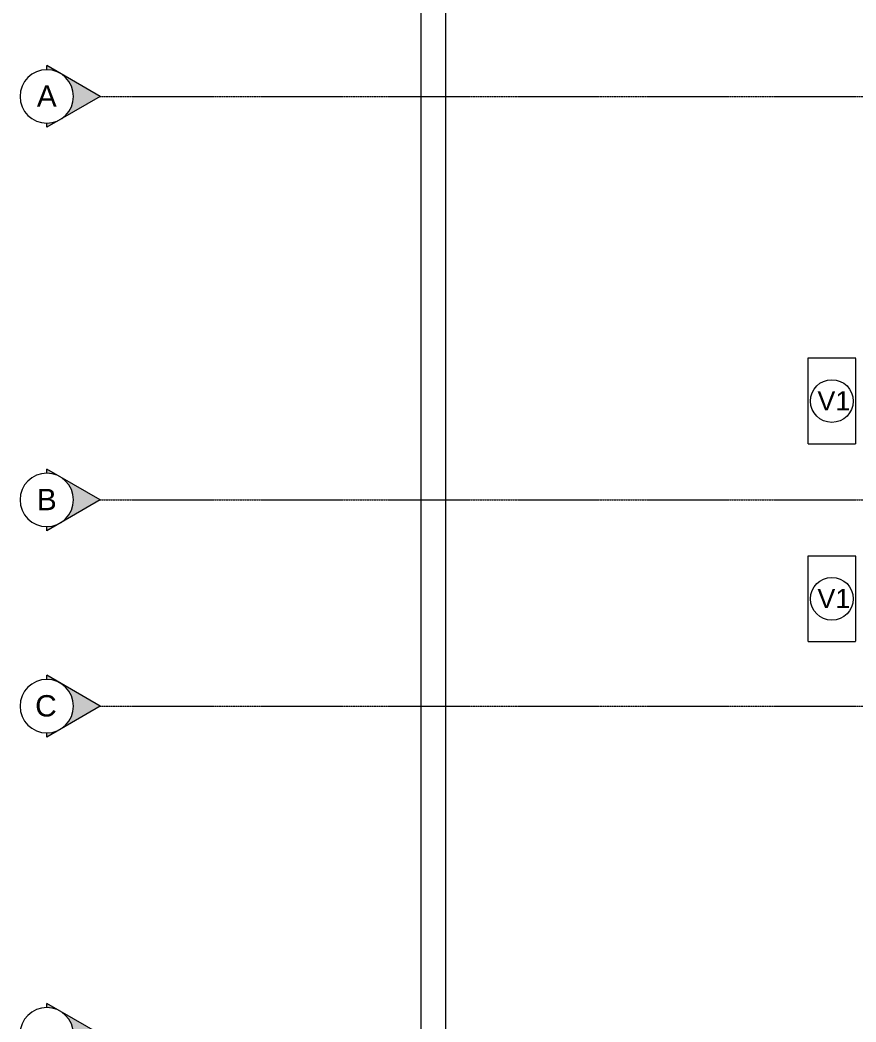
# Model space of a CAD drawing. Header units: millimetres. Extents: x -425671 to 598394, y -194194 to 343585.
# Drawn here: x 36289 to 44109, y 157652 to 167027 of the extents above; entities that cross this region are included whole.
import ezdxf

# ---------------------------------------------------------------- set-up
doc = ezdxf.new("R2010")
doc.units = ezdxf.units.MM
for name, pattern in [('ACAD_ISO10W100', [18, 12, -3, 0, -3]), ('DOT3', [0.06, 0, -0.06]), ('HIDDEN', [9.525, 6.35, -3.175])]:
    doc.linetypes.add(name, pattern=pattern)
for name, color, linetype, lineweight in [('C TEXT', 30, 'Continuous', 13), ('Centre line', 30, 'Continuous', 9), ('Hidden', 250, 'Continuous', 5), ('Level', 250, 'Continuous', 13), ('TEXT', 30, 'DOT3', 9)]:
    doc.layers.add(name, color=color, linetype=linetype, lineweight=lineweight)
doc.styles.get("Standard").update_dxf_attribs({"font": 'arial.ttf'})

# ---------------------------------------------------------------- blocks, each defined once
blk = doc.blocks.new('CC')
at = {"layer": 'C TEXT', "linetype": 'Continuous', "ltscale": 500}
h = blk.add_hatch(color=253, dxfattribs=at)
h.dxf.hatch_style = 1
h.paths.add_polyline_path([(2471483780.8, 936792744.8), (2471483780.8, 936792783.5, -0.131652), (2471483655.8, 936792817)])
h.paths.add_polyline_path([(2471483780.8, 936793322.1), (2471483655.8, 936793250, -0.131652), (2471483780.8, 936793283.5)])
h = blk.add_hatch(color=253, dxfattribs=at)
h.dxf.hatch_style = 1
edge = h.paths.add_edge_path()
edge.add_arc((2471483780.8, 936793033.5), 250, 180, 240)
edge.add_line((2471483655.8, 936792817), (2471483280.8, 936793033.5))
edge.add_line((2471483280.8, 936793033.5), (2471483655.8, 936793250))
edge.add_arc((2471483780.8, 936793033.5), 250, 120, 180)
for points in [[(2471483280.8, 936793033.5), (2471483780.8, 936793322.1)], [(2471483780.8, 936793283.5), (2471483780.8, 936793322.1)], [(2471483280.8, 936793033.5), (2471483780.8, 936792744.8)], [(2471483780.8, 936792744.8), (2471483780.8, 936792783.5)]]:
    blk.add_lwpolyline(points, dxfattribs=at)
blk.add_circle((2471483780.8, 936793033.5), 250, dxfattribs=at)
blk = doc.blocks.new('V1')
at = {"layer": 'TEXT', "linetype": 'Continuous'}
blk.add_circle((547389.6, -493829), 200, dxfattribs=at)
at = {"layer": 'TEXT', "linetype": 'Continuous', "insert": (547254.3, -493736.8), "char_height": 180, "attachment_point": 1}
blk.add_mtext_dynamic_manual_height_columns('V1', width=2115.625, gutter_width=12.5, heights=[0], dxfattribs=at)

msp = doc.modelspace()

# ---------------------------------------------------------------- linework, layer by layer
at = {"layer": 'Centre line', "linetype": 'ACAD_ISO10W100', "ltscale": 0.6}
for p, q in [((37039.03, 166311.619), (63039.03, 166311.619)), ((37039.03, 162536.619), (63039.03, 162536.619)), ((37039.03, 160606.619), (63039.03, 160606.619))]:
    msp.add_line(p, q, dxfattribs=at)
at = {"layer": 'Hidden'}
for points in [[(60039.03, 169421.619), (40039.03, 169421.619), (40039.03, 143421.619), (60039.03, 143421.619)], [(59809.03, 169191.619), (40269.03, 169191.619), (40269.03, 143651.619), (59809.03, 143651.619)]]:
    msp.add_lwpolyline(points, close=True, dxfattribs=at)
at = {"layer": 'Hidden', "linetype": 'HIDDEN', "ltscale": 0.2}
for points in [[(44109.03, 163861.619), (43659.03, 163861.619), (43659.03, 163061.619), (44109.03, 163061.619)], [(44109.03, 162011.619), (43659.03, 162011.619), (43659.03, 161211.619), (44109.03, 161211.619)]]:
    msp.add_lwpolyline(points, close=True, dxfattribs=at)

# ---------------------------------------------------------------- block references
at = {"layer": 'C TEXT', "linetype": 'Continuous', "xscale": -1}
for p in [(2471520319.828, -936626721.855), (2471520319.828, -936630496.855), (2471520319.828, -936632426.855), (2471520319.828, -936635496.855)]:
    msp.add_blockref('CC', p, dxfattribs=at)
at = {"layer": 'Level', "linetype": 'Continuous', "lineweight": 9}
for p in [(-503505.527, 657290.644), (-503505.527, 655440.644)]:
    msp.add_blockref('V1', p, dxfattribs=at)

# ---------------------------------------------------------------- texts
at = {"layer": 'C TEXT', "linetype": 'Continuous', "ltscale": 500, "char_height": 200, "attachment_point": 3}
for s, insert in [('A', (36632.273, 166415.024)), ('B', (36632.273, 162640.024)), ('C ', (36632.273, 160710.024))]:
    msp.add_mtext_dynamic_manual_height_columns(s, width=187.8802, gutter_width=12.5, heights=[0], dxfattribs=dict(at, insert=insert))

doc.saveas('drawing.dxf')
